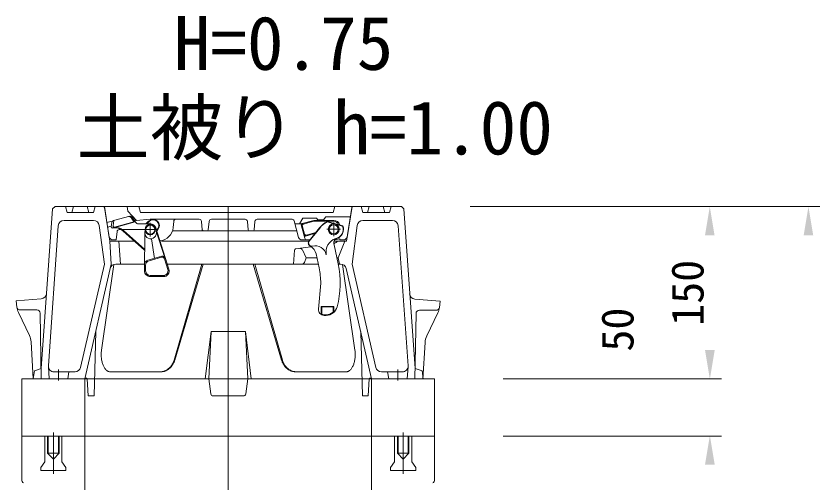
# Model space of a CAD drawing. Units: millimetres, scale not verified. Extents: x -6861 to 6881, y -3554 to 3095.
# Drawn here: x 4214 to 4915, y 1016 to 1423 of the extents above; entities that cross this region are included whole.
import ezdxf
from ezdxf.enums import TextEntityAlignment as Align

# ---------------------------------------------------------------- set-up
doc = ezdxf.new("R2010")
doc.units = ezdxf.units.MM
doc.header["$LTSCALE"] = 20
for name, color, linetype, lineweight in [('0-3_TEMP', 3, 'Continuous', 18), ('0-4_細線', 7, 'Continuous', 18), ('0-6_寸法', 1, 'Continuous', 18), ('0-7_注釈', 1, 'Continuous', 18)]:
    doc.layers.add(name, color=color, linetype=linetype, lineweight=lineweight)
doc.styles.add('ＭＳ ゴシック', font='')
doc.styles.get('ＭＳ ゴシック').set_extended_font_data('MS Gothic')

msp = doc.modelspace()

# ---------------------------------------------------------------- linework, layer by layer
at = {"layer": '0-3_TEMP'}
for p, q in [((4398.8, 1256.78), (4398.8, 1091.78)), ((4250.8, 1114.7), (4250.8, 1105.25)), ((4546.8, 1114.7), (4546.8, 1105.25)), ((4275.8, 1106.78), (4282.2, 1106.78)), ((4381.8, 1106.78), (4415.8, 1106.78)), ((4398.8, 1106.78), (4398.8, 943.78)), ((4515.4, 1106.78), (4521.8, 1106.78)), ((4246.3, 1059.78), (4246.3, 1023.78)), ((4551.3, 1059.78), (4551.3, 1023.78))]:
    msp.add_line(p, q, dxfattribs=at)
at = {"layer": '0-4_細線'}
for p, q in [((4245.65, 1254.78), (4235.8, 1115.78)), ((4245.65, 1254.78), (4247.8, 1256.78)), ((4247.8, 1256.78), (4549.8, 1256.78)), ((4256.8, 1256.78), (4258.3, 1251.78)), ((4263.8, 1256.78), (4262.3, 1251.78)), ((4275.8, 1256.78), (4277.3, 1251.78)), ((4282.8, 1256.78), (4281.3, 1251.78)), ((4290.3, 1256.78), (4290.89, 1256.18)), ((4295.07, 1229.78), (4290.8, 1256.78)), ((4290.89, 1256.18), (4295.55, 1226.78)), ((4310.8, 1256.78), (4311.3, 1252.78)), ((4320.8, 1256.78), (4322.3, 1251.78)), ((4491.8, 1256.78), (4490.3, 1251.78)), ((4506.7, 1256.18), (4502.05, 1226.78)), ((4502.52, 1229.78), (4506.8, 1256.78)), ((4507.3, 1256.78), (4506.7, 1256.18)), ((4514.8, 1256.78), (4516.3, 1251.78)), ((4521.8, 1256.78), (4520.3, 1251.78)), ((4533.8, 1256.78), (4535.3, 1251.78)), ((4540.8, 1256.78), (4539.3, 1251.78)), ((4551.94, 1254.78), (4549.8, 1256.78)), ((4551.94, 1254.78), (4561.8, 1115.78)), ((4258.3, 1251.78), (4281.3, 1251.78)), ((4298.68, 1244.59), (4312.9, 1248.4)), ((4311.3, 1252.78), (4318.8, 1244.78)), ((4314.77, 1247.95), (4315.63, 1248.15)), ((4490.3, 1251.78), (4322.3, 1251.78)), ((4483.8, 1247.78), (4481.8, 1245.28)), ((4483.8, 1247.78), (4505.37, 1247.78)), ((4539.3, 1251.78), (4516.3, 1251.78)), ((4255.62, 1244.78), (4281.41, 1244.78)), ((4292.99, 1242.92), (4297.73, 1244.02)), ((4296.73, 1239.29), (4297.22, 1242.93)), ((4297.85, 1238.16), (4317.78, 1243.5)), ((4298.35, 1240.07), (4298.96, 1244.67)), ((4299.6, 1238.97), (4317.59, 1243.79)), ((4314.07, 1247.3), (4316.57, 1243.52)), ((4315.09, 1247.57), (4318.03, 1243.12)), ((4317.18, 1244.4), (4318.8, 1244.78)), ((4318.8, 1244.78), (4330.8, 1245.78)), ((4320.53, 1241.78), (4330.8, 1241.78)), ((4329.41, 1244.17), (4327.02, 1241.78)), ((4327.73, 1241.78), (4329.76, 1243.81)), ((4330.8, 1245.78), (4351.65, 1245.78)), ((4330.8, 1242.78), (4330.8, 1230.78)), ((4373.49, 1245.78), (4342.47, 1245.78)), ((4350.84, 1238.64), (4351.3, 1243.95)), ((4375.48, 1243.98), (4376.21, 1236.68)), ((4382.12, 1243.98), (4381.39, 1236.68)), ((4413.49, 1245.78), (4384.11, 1245.78)), ((4416.21, 1236.68), (4415.48, 1243.98)), ((4421.39, 1236.68), (4422.12, 1243.98)), ((4454.44, 1245.78), (4424.11, 1245.78)), ((4460.2, 1230), (4456.37, 1244.29)), ((4457.05, 1241.78), (4462.74, 1241.78)), ((4465.58, 1229.26), (4462.48, 1240.81)), ((4463.19, 1242.04), (4473.42, 1244.78)), ((4464.11, 1241.5), (4473.52, 1244.03)), ((4473.42, 1244.78), (4490.8, 1244.78)), ((4473.52, 1244.03), (4490.8, 1244.03)), ((4475.8, 1246.78), (4476.8, 1245.28)), ((4476.8, 1245.28), (4481.8, 1245.28)), ((4484.99, 1243.76), (4485.02, 1243.49)), ((4484.99, 1243.76), (4498.73, 1240.08)), ((4485.02, 1243.49), (4498.54, 1239.87)), ((4490.8, 1231.03), (4490.8, 1243.03)), ((4541.97, 1244.78), (4516.18, 1244.78)), ((4250.63, 1240.13), (4241.98, 1118.13)), ((4286.37, 1240.43), (4290.8, 1206.78)), ((4293.62, 1238.96), (4296.78, 1239.69)), ((4297.9, 1238.17), (4298.34, 1238.25)), ((4301.83, 1234.99), (4301.07, 1227.78)), ((4305.44, 1236.78), (4303.76, 1236.78)), ((4325.8, 1218.78), (4306.83, 1235.85)), ((4307.31, 1236.78), (4325.48, 1236.78)), ((4325.94, 1219.32), (4307.41, 1236)), ((4324.8, 1236.78), (4336.8, 1236.78)), ((4326.05, 1233.73), (4326.31, 1237.12)), ((4347.06, 1202.3), (4335.56, 1238.3)), ((4343.41, 1212.18), (4335.89, 1235.74)), ((4336.24, 1236.15), (4336.83, 1236.74)), ((4336.42, 1235.62), (4337.19, 1236.39)), ((4458.65, 1235.78), (4350.25, 1235.78)), ((4465.41, 1232.78), (4463.4, 1240.28)), ((4466.63, 1232.07), (4475.16, 1234.36)), ((4478.39, 1238.29), (4469.29, 1226.9)), ((4478.58, 1238.13), (4469.49, 1226.74)), ((4484.8, 1237.03), (4496.8, 1237.03)), ((4498.54, 1239.87), (4498.73, 1240.08)), ((4511.22, 1240.43), (4506.8, 1206.78)), ((4546.96, 1240.13), (4555.61, 1118.13)), ((4295.07, 1229.78), (4297.07, 1227.78)), ((4295.07, 1229.78), (4297.07, 1227.78)), ((4295.07, 1229.78), (4297.07, 1227.78)), ((4295.07, 1229.78), (4297.07, 1227.78)), ((4295.55, 1226.78), (4296.8, 1206.78)), ((4295.55, 1226.78), (4316.67, 1226.78)), ((4301.07, 1227.78), (4297.07, 1227.78)), ((4303.3, 1226.78), (4304.8, 1206.78)), ((4325.8, 1200.81), (4326.05, 1233.73)), ((4334.6, 1211.59), (4332, 1228.85)), ((4340.49, 1226.78), (4398.8, 1226.78)), ((4468.96, 1226.78), (4398.8, 1226.78)), ((4463.1, 1227.78), (4469.82, 1227.78)), ((4466.1, 1231.18), (4474.38, 1233.4)), ((4502.05, 1226.78), (4491.44, 1226.78)), ((4491.9, 1227.99), (4496.09, 1228.78)), ((4500.55, 1226.78), (4494.8, 1212.28)), ((4496.2, 1227.78), (4496.09, 1228.78)), ((4496.2, 1227.78), (4500.52, 1227.78)), ((4500.52, 1227.78), (4502.52, 1229.78)), ((4457.6, 1219.88), (4470.79, 1221.65)), ((4491.14, 1223.56), (4494.69, 1206.87)), ((4328.76, 1210.07), (4340.97, 1213.5)), ((4456.73, 1218.97), (4455.8, 1206.78)), ((4463.43, 1219.27), (4466.8, 1212.28)), ((4475.47, 1215.55), (4478.06, 1203.33)), ((4270.07, 1116.66), (4290.8, 1206.78)), ((4273.8, 1106.78), (4296.8, 1206.78)), ((4299.12, 1206.5), (4288.3, 1131.69)), ((4300.78, 1206.78), (4325.63, 1206.78)), ((4326.8, 1200.78), (4326.8, 1205.78)), ((4329.72, 1209.63), (4340.66, 1212.7)), ((4346.11, 1201.99), (4343.11, 1211.38)), ((4345.86, 1206.78), (4398.8, 1206.78)), ((4351.57, 1123.09), (4375.66, 1206.78)), ((4352.21, 1122.98), (4376.95, 1206.78)), ((4476.96, 1206.78), (4398.8, 1206.78)), ((4445.38, 1122.98), (4420.65, 1206.78)), ((4446.03, 1123.09), (4421.93, 1206.78)), ((4448.18, 1206.78), (4443.75, 1206.78)), ((4466.8, 1212.28), (4465.28, 1208.09)), ((4476.13, 1212.28), (4466.8, 1212.28)), ((4494.8, 1212.28), (4493.78, 1212.28)), ((4494.8, 1212.28), (4495.8, 1206.78)), ((4496.82, 1206.78), (4494.89, 1206.78)), ((4498.47, 1206.5), (4509.3, 1131.69)), ((4527.52, 1116.66), (4506.8, 1206.78)), ((4523.8, 1106.78), (4501.69, 1202.9)), ((4330.8, 1196.78), (4342.3, 1196.78)), ((4330.8, 1195.78), (4342.3, 1195.78)), ((4479.46, 1190.03), (4477.49, 1167.46)), ((4235.82, 1176.45), (4213.8, 1174.78)), ((4213.8, 1174.78), (4214.49, 1169.2)), ((4215.85, 1164.57), (4225.51, 1144.45)), ((4217.45, 1166.78), (4231.85, 1166.78)), ((4234.85, 1163.83), (4235.8, 1106.78)), ((4480.3, 1169.53), (4479.8, 1169.76)), ((4479.8, 1169.76), (4490.8, 1169.76)), ((4479.8, 1169.76), (4479.8, 1162.8)), ((4480.3, 1169.53), (4490.3, 1169.53)), ((4480.3, 1169.53), (4480.3, 1163.08)), ((4490.3, 1169.53), (4490.8, 1169.76)), ((4490.3, 1169.53), (4490.3, 1164.79)), ((4490.3, 1164.79), (4490.8, 1164.56)), ((4490.8, 1169.76), (4490.8, 1164.56)), ((4579.98, 1166.44), (4565.58, 1166.46)), ((4581.57, 1164.23), (4571.87, 1144.13)), ((4479.8, 1162.8), (4480.3, 1163.08)), ((4482.47, 1162.53), (4484.14, 1162.53)), ((4482.47, 1162.03), (4484.14, 1162.03)), ((4562.57, 1163.52), (4561.52, 1106.47)), ((4281.8, 1091.78), (4283.3, 1148.08)), ((4383.8, 1148.08), (4413.8, 1148.08)), ((4413.8, 1148.08), (4418.8, 1106.78)), ((4415.8, 1106.78), (4413.8, 1148.08)), ((4515.8, 1091.78), (4514.3, 1148.08)), ((4226.97, 1138.82), (4228.8, 1106.78)), ((4570.41, 1138.49), (4568.52, 1106.46)), ((4229.8, 1113.78), (4235.8, 1115.78)), ((4242.8, 1106.78), (4241.98, 1117.39)), ((4554.8, 1106.78), (4555.61, 1117.39)), ((4567.8, 1113.78), (4561.8, 1115.78)), ((4229.8, 1113.78), (4228.8, 1106.78)), ((4246.97, 1112.78), (4265.2, 1112.78)), ((4259.8, 1112.78), (4258.8, 1106.78)), ((4296.06, 1112.78), (4339.78, 1112.78)), ((4501.53, 1112.78), (4457.81, 1112.78)), ((4550.63, 1112.78), (4532.4, 1112.78)), ((4537.8, 1112.78), (4538.8, 1106.78)), ((4567.8, 1113.78), (4568.8, 1106.78)), ((4218.8, 1106.78), (4578.8, 1106.78)), ((4218.8, 1106.78), (4218.8, 1056.78)), ((4228.8, 1106.78), (4273.8, 1106.78)), ((4273.8, 1106.78), (4275.8, 1106.78)), ((4273.8, 1106.78), (4273.8, 1056.78)), ((4275.8, 1106.78), (4276.8, 1091.78)), ((4282.2, 1106.78), (4381.8, 1106.78)), ((4381.8, 1106.78), (4383.57, 1093.51)), ((4415.8, 1106.78), (4414.03, 1093.51)), ((4515.4, 1106.78), (4415.8, 1106.78)), ((4521.8, 1106.78), (4520.8, 1091.78)), ((4523.8, 1106.78), (4521.8, 1106.78)), ((4568.8, 1106.78), (4523.8, 1106.78)), ((4523.8, 1106.78), (4523.8, 1056.78)), ((4578.8, 1106.78), (4578.8, 1056.78)), ((4276.8, 1091.78), (4281.8, 1091.78)), ((4412.05, 1091.78), (4385.24, 1091.78)), ((4520.8, 1091.78), (4515.8, 1091.78)), ((4218.8, 1056.78), (4578.8, 1056.78)), ((4218.8, 1056.78), (4218.8, 1018.57)), ((4238.8, 1056.78), (4238.8, 1034.28)), ((4241.3, 1056.78), (4241.3, 1041.78)), ((4241.9, 1056.78), (4241.9, 1041.18)), ((4250.7, 1056.78), (4250.7, 1041.18)), ((4253.8, 1056.78), (4253.8, 1034.28)), ((4273.8, 1056.78), (4273.8, 906.78)), ((4523.8, 1056.78), (4523.8, 906.78)), ((4543.8, 1056.78), (4543.8, 1034.28)), ((4546.3, 1056.78), (4546.3, 1041.78)), ((4546.9, 1056.78), (4546.9, 1041.18)), ((4555.7, 1056.78), (4555.7, 1041.18)), ((4556.3, 1056.78), (4556.3, 1041.78)), ((4558.8, 1056.78), (4558.8, 1034.28)), ((4578.8, 1056.78), (4578.8, 1018.57)), ((4241.3, 1041.78), (4251.3, 1041.78)), ((4241.3, 1041.78), (4246.3, 1036.78)), ((4546.3, 1041.78), (4551.3, 1036.78)), ((4556.3, 1041.78), (4546.3, 1041.78)), ((4556.3, 1041.78), (4551.3, 1036.78)), ((4238.8, 1034.28), (4235.3, 1029.28)), ((4253.8, 1034.28), (4257.3, 1029.28)), ((4235.3, 1029.28), (4235.3, 1026.78)), ((4235.3, 1026.78), (4257.3, 1026.78)), ((4257.3, 1029.28), (4257.3, 1026.78)), ((4562.3, 1026.78), (4540.3, 1026.78))]:
    msp.add_line(p, q, dxfattribs=at)
for points in [[(4460.91, 1241.78), (4463.8, 1246.78), (4475.8, 1246.78)], [(4561.62, 1176.14), (4583.64, 1174.43), (4582.94, 1168.86)], [(4381.8, 1106.78), (4383.8, 1148.08), (4378.8, 1106.78)], [(4251.3, 1056.78), (4251.3, 1041.78), (4246.3, 1036.78)], [(4543.8, 1034.28), (4540.3, 1029.28), (4540.3, 1026.78)], [(4558.8, 1034.28), (4562.3, 1029.28), (4562.3, 1026.78)]]:
    msp.add_lwpolyline(points, dxfattribs=at)
for centre, radius in [((4330.8, 1236.78), 4.5), ((4330.8, 1236.78), 4), ((4490.8, 1237.03), 4.75), ((4490.8, 1237.03), 4)]:
    msp.add_circle(centre, radius, dxfattribs=at)
for centre, radius, start, end in [((4312.4, 1246.2), 2, 33.435, 105), ((4313.42, 1246.47), 2, 33.435, 105), ((4255.62, 1239.78), 5, 90, 175.943), ((4281.41, 1239.78), 5, 7.496, 90), ((4299.2, 1242.66), 2, 105, 172.38), ((4320.53, 1244.78), 3, 213.435, 270), ((4333.3, 1240.28), 5.5, 315, 135), ((4333.3, 1240.28), 5, 315, 135), ((4330.8, 1236.78), 5, 17.716, 90), ((4353.29, 1243.78), 2, 90, 175), ((4373.49, 1243.78), 2, 5.711, 90), ((4384.11, 1243.78), 2, 90, 174.289), ((4413.49, 1243.78), 2, 5.711, 90), ((4424.11, 1243.78), 2, 90, 174.289), ((4454.44, 1243.78), 2, 15, 90), ((4463.45, 1241.07), 1, 105, 195), ((4464.37, 1240.54), 1, 104.999, 195), ((4494.8, 1225.19), 21, 117.828, 141.396), ((4494.8, 1225.19), 20.75, 118.098, 141.396), ((4490.8, 1239.28), 5.5, 18.873, 90), ((4490.8, 1239.28), 4.75, 25.614, 90), ((4516.18, 1239.78), 5, 90, 172.504), ((4541.97, 1239.78), 5, 4.057, 90), ((4297.72, 1239.16), 1, 172.38, 285), ((4300.72, 1228.57), 10, 48.003, 105), ((4299.34, 1239.94), 1, 172.38, 285), ((4300.14, 1228.42), 10, 48.003, 100.392), ((4303.82, 1234.78), 2, 90, 173.991), ((4307.31, 1239.78), 3, 239.518, 270), ((4331.14, 1233.87), 5.09, 179.563, 17.716), ((4337.88, 1239.78), 13, 275.889, 355), ((4377.2, 1236.78), 1, 185.711, 270.001), ((4380.39, 1236.78), 1, 270, 354.289), ((4417.2, 1236.78), 1, 185.711, 270), ((4420.39, 1236.78), 1, 269.999, 354.289), ((4490.8, 1237.03), 8.25, 282.029, 20.153), ((4490.8, 1237.03), 8.5, 289.465, 21.032), ((4463.1, 1230.78), 3, 195, 270), ((4465.84, 1232.14), 1, 194.999, 285), ((4466.38, 1233.04), 1, 194.999, 285), ((4467.51, 1229.78), 2, 195, 270), ((4471.64, 1225.03), 3, 141.396, 242.755), ((4471.64, 1225.03), 2.75, 141.396, 283.399), ((4496.59, 1217.14), 12.5, 109.028, 190.412), ((4494.8, 1225.19), 4, 106.971, 204), ((4487.33, 1233.95), 10, 292.623, 314.134), ((4457.73, 1218.89), 1, 97.625, 175.601), ((4461.62, 1218.4), 2, 25.722, 97.625), ((4465.68, 1213.47), 10, 12, 62.755), ((4474.56, 1212.62), 10, 13.096, 103.289), ((4341.2, 1210.78), 2, 17.716, 105.689), ((4341.51, 1211.58), 2, 17.716, 105.689), ((4300.78, 1201.78), 5, 90, 167.047), ((4329.84, 1206.22), 4, 105.689, 179.563), ((4330.8, 1205.78), 4, 105.689, 180), ((4463.4, 1208.78), 2, 270, 340.017), ((4415.46, 1190.03), 81, 345.314, 12), ((4496.82, 1201.78), 5, 12.953, 90), ((4330.8, 1200.78), 5, 179.204, 270), ((4330.8, 1200.78), 4, 180, 270), ((4342.3, 1200.78), 5, 270, 17.716), ((4342.3, 1200.78), 4, 270, 17.716), ((4415.46, 1190.03), 64, 0, 12), ((4235.44, 1181.44), 5, 274.344, 355.943), ((4562.01, 1181.13), 5, 183.949, 265.548), ((4217.45, 1169.78), 3, 187.125, 270), ((4229.38, 1171.06), 15, 187.125, 205.641), ((4231.85, 1163.78), 3, 0.955, 90), ((4482.47, 1167.03), 5, 175, 270), ((4484.14, 1172.03), 10, 270, 345.314), ((4484.14, 1172.03), 9.5, 270, 310.388), ((4565.57, 1163.46), 3, 89.893, 178.938), ((4579.98, 1169.44), 3, 269.893, 352.768), ((4568.05, 1170.75), 15, 334.252, 352.768), ((4482.47, 1167.03), 4.5, 241.158, 270), ((4211.99, 1137.96), 15, 3.27, 25.641), ((4585.38, 1137.61), 15, 154.251, 176.622), ((4302.98, 1128.41), 14.95, 173.89277, 180.46211), ((4302.86, 1129.2), 14.77, 170.31074, 176.88008), ((4494.73, 1129.2), 14.77, 3.11892, 9.68825), ((4494.61, 1128.41), 14.95, 359.5389, 6.10824), ((4303.01, 1127.62), 15, 177.42047, 183.98981), ((4302.94, 1126.82), 14.9, 180.96172, 187.53106), ((4302.79, 1126.04), 14.66, 184.58302, 191.15236), ((4302.55, 1125.28), 14.3, 188.35914, 194.92847), ((4302.22, 1124.56), 13.81, 192.36873, 198.93806), ((4337.4, 1126.97), 14.67, 335.27597, 339.736), ((4337.35, 1127.11), 14.78, 339.32468, 343.78471), ((4338.08, 1126.97), 14.67, 335.27597, 339.736), ((4338.03, 1127.11), 14.78, 339.32468, 343.78471), ((4459.57, 1127.11), 14.78, 196.2168, 200.67683), ((4459.51, 1126.97), 14.67, 200.26406, 204.72408), ((4460.25, 1127.11), 14.78, 196.21538, 200.67541), ((4460.19, 1126.97), 14.67, 200.26406, 204.72408), ((4495.37, 1124.56), 13.81, 341.06298, 347.63232), ((4495.05, 1125.28), 14.3, 345.0715, 351.64084), ((4494.8, 1126.04), 14.66, 348.84661, 355.41595), ((4494.65, 1126.82), 14.9, 352.46994, 359.03928), ((4494.59, 1127.62), 15, 356.00919, 2.57852), ((4246.97, 1117.78), 5, 175.943, 270), ((4265.2, 1117.78), 5, 270, 347.047), ((4301.81, 1123.88), 13.21, 196.70895, 203.27829), ((4301.33, 1123.24), 12.52, 201.49676, 208.0661), ((4300.77, 1122.67), 11.76, 206.87362, 213.44296), ((4300.16, 1122.17), 10.97, 213.01027, 219.57961), ((4299.49, 1121.73), 10.18, 220.10416, 226.6735), ((4338.19, 1126.14), 13.59, 300.11715, 304.57718), ((4338.87, 1126.14), 13.59, 300.11802, 304.57805), ((4338.07, 1126.21), 13.72, 304.82668, 309.2867), ((4338.74, 1126.21), 13.72, 304.82668, 309.2867), ((4337.95, 1126.3), 13.86, 309.44394, 313.90396), ((4338.63, 1126.3), 13.86, 309.44394, 313.90396), ((4337.84, 1126.39), 14.01, 313.96603, 318.42606), ((4338.51, 1126.39), 14.01, 313.96603, 318.42606), ((4337.73, 1126.49), 14.15, 318.39462, 322.85465), ((4338.41, 1126.49), 14.15, 318.39462, 322.85465), ((4337.64, 1126.6), 14.3, 322.73468, 327.19471), ((4337.55, 1126.72), 14.43, 326.98817, 331.44819), ((4338.32, 1126.6), 14.3, 322.73341, 327.19344), ((4337.47, 1126.84), 14.56, 331.16694, 335.62697), ((4338.23, 1126.72), 14.43, 326.98948, 331.44951), ((4338.15, 1126.84), 14.56, 331.16694, 335.62697), ((4459.44, 1126.84), 14.56, 204.3731, 208.83313), ((4459.37, 1126.72), 14.43, 208.55057, 213.0106), ((4460.12, 1126.84), 14.56, 204.3731, 208.83313), ((4459.28, 1126.6), 14.3, 212.80665, 217.26668), ((4460.04, 1126.72), 14.43, 208.55057, 213.0106), ((4459.18, 1126.49), 14.15, 217.14434, 221.60437), ((4459.96, 1126.6), 14.3, 212.80665, 217.26668), ((4459.86, 1126.49), 14.15, 217.14555, 221.60557), ((4459.08, 1126.39), 14.01, 221.57518, 226.03521), ((4459.76, 1126.39), 14.01, 221.57405, 226.03407), ((4458.97, 1126.3), 13.86, 226.09615, 230.55618), ((4459.65, 1126.3), 13.86, 226.09615, 230.55618), ((4458.85, 1126.21), 13.72, 230.71233, 235.17235), ((4459.53, 1126.21), 13.72, 230.7133, 235.17332), ((4458.72, 1126.14), 13.59, 235.42309, 239.88312), ((4459.4, 1126.14), 13.59, 235.42222, 239.88225), ((4498.1, 1121.73), 10.18, 313.32533, 319.89467), ((4497.44, 1122.17), 10.97, 320.42039, 326.98973), ((4496.82, 1122.67), 11.76, 326.55807, 333.12741), ((4496.27, 1123.24), 12.52, 331.93385, 338.50319), ((4495.78, 1123.88), 13.21, 336.7206, 343.28994), ((4532.4, 1117.78), 5, 192.953, 270), ((4550.63, 1117.78), 5, 270, 4.057), ((4298.78, 1121.38), 9.44, 228.3576, 234.92694), ((4298.03, 1121.11), 8.8, 237.91499, 244.48433), ((4297.25, 1120.93), 8.33, 248.76546, 255.3348), ((4296.46, 1120.84), 8.07, 260.60549, 267.17483), ((4339.03, 1125.9), 13.13, 270.31854, 274.77857), ((4339.71, 1125.9), 13.13, 270.31854, 274.77857), ((4338.88, 1125.91), 13.15, 275.40614, 279.86617), ((4339.56, 1125.91), 13.15, 275.40614, 279.86617), ((4338.74, 1125.94), 13.2, 280.46637, 284.9264), ((4339.42, 1125.94), 13.2, 280.466, 284.92603), ((4338.6, 1125.97), 13.27, 285.48095, 289.94098), ((4339.27, 1125.97), 13.27, 285.48146, 289.94149), ((4338.46, 1126.02), 13.36, 290.43589, 294.89592), ((4339.14, 1126.02), 13.36, 290.43589, 294.89592), ((4338.32, 1126.07), 13.47, 295.31835, 299.77837), ((4339, 1126.07), 13.47, 295.31759, 299.77762), ((4458.59, 1126.07), 13.47, 240.22163, 244.68165), ((4459.27, 1126.07), 13.47, 240.22238, 244.68241), ((4458.46, 1126.02), 13.36, 245.10423, 249.56426), ((4459.14, 1126.02), 13.36, 245.10423, 249.56426), ((4458.32, 1125.97), 13.27, 250.05918, 254.51921), ((4459, 1125.97), 13.27, 250.05867, 254.5187), ((4458.18, 1125.94), 13.2, 255.0736, 259.53363), ((4458.86, 1125.94), 13.2, 255.07397, 259.534), ((4458.03, 1125.91), 13.15, 260.13383, 264.59386), ((4458.71, 1125.91), 13.15, 260.13361, 264.59364), ((4457.89, 1125.9), 13.13, 265.22143, 269.68146), ((4458.57, 1125.9), 13.13, 265.2215, 269.68153), ((4501.13, 1120.84), 8.08, 272.82479, 279.39413), ((4500.34, 1120.93), 8.33, 284.66593, 291.23527), ((4499.57, 1121.11), 8.8, 295.51485, 302.08419), ((4498.82, 1121.38), 9.44, 305.07392, 311.64326), ((4274.8, 1106.03), 1.25, 36.87, 143.13), ((4522.8, 1106.03), 1.25, 36.87, 143.13), ((4385.55, 1093.78), 2, 187.595, 270), ((4412.05, 1093.78), 2, 270, 352.405), ((4221.8, 1018.57), 3, 180, 240.968), ((4575.8, 1018.57), 3, 299.032, 0)]:
    msp.add_arc(centre, radius, start, end, dxfattribs=at)
at = {"layer": '0-6_寸法'}
for p, q in [((4609.8, 1256.78), (4914.79, 1256.78)), ((4609.8, 1256.78), (4828.74, 1256.78)), ((4638.64, 1106.78), (4828.74, 1106.78)), ((4638.8, 1106.78), (4828.89, 1106.78)), ((4638.64, 1056.78), (4828.74, 1056.78)), ((4638.8, 1056.78), (4828.89, 1056.78))]:
    msp.add_line(p, q, dxfattribs=at)
for points in [[(4814.57, 1231.78), (4818.74, 1256.78), (4822.9, 1231.78)], [(4900.63, 1231.78), (4904.79, 1256.78), (4908.96, 1231.78)], [(4814.57, 1131.78), (4818.74, 1106.78), (4822.9, 1131.78)], [(4814.72, 1131.78), (4818.89, 1106.78), (4823.06, 1131.78)], [(4814.57, 1031.78), (4818.74, 1056.78), (4822.9, 1031.78)], [(4814.72, 1031.78), (4818.89, 1056.78), (4823.06, 1031.78)]]:
    msp.add_solid(points, dxfattribs=at)

# ---------------------------------------------------------------- texts
at = {"layer": '0-6_寸法', "style": 'ＭＳ ゴシック'}
for s, p in [('150', (4821.78, 1152.98)), ('50', (4760.69, 1130.48))]:
    msp.add_text(s, height=28.15, rotation=90, dxfattribs=at).set_placement(p, align=Align.BOTTOM_LEFT)
at = {"layer": '0-7_注釈', "style": 'ＭＳ ゴシック'}
for s, p in [('H=0.75', (4351.27, 1361.93)), ('土被り h=1.00', (4266.5, 1288.22))]:
    msp.add_text(s, height=46.92, dxfattribs=at).set_placement(p, align=Align.BOTTOM_LEFT)

doc.saveas('drawing.dxf')
